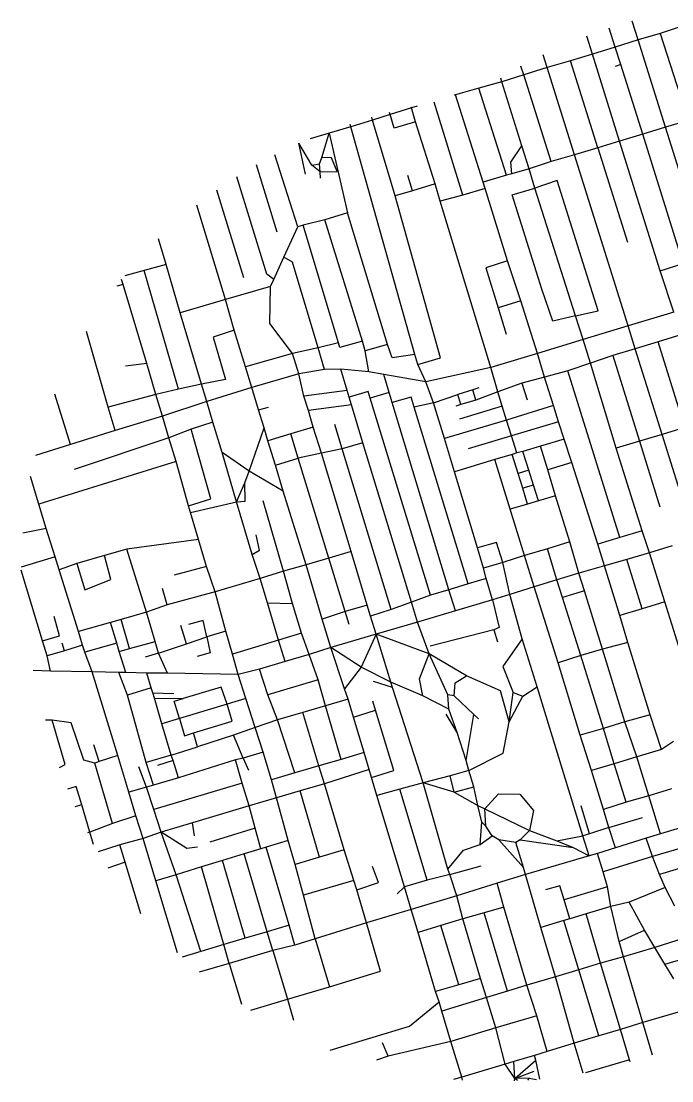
# Model space of a CAD drawing. Header units: metres. Extents: x 626887 to 629564, y 4833260 to 4835594.
# Drawn here: x 626887 to 628293, y 4833260 to 4835549 of the extents above; entities that cross this region are included whole.
import ezdxf

# ---------------------------------------------------------------- set-up
doc = ezdxf.new("R2010")
doc.units = ezdxf.units.M

msp = doc.modelspace()

# ---------------------------------------------------------------- linework, layer by layer
at = {"layer": 'ROADS'}
for points in [[(628220.5, 4835508.6), (628207.8, 4835549.2)], [(628318.1, 4835539), (628267.9, 4835522.4)], [(628121.9, 4835478.2), (628109.9, 4835517)], [(628170.9, 4835493.1), (628158.2, 4835533.8)], [(628267.9, 4835522.4), (628220.5, 4835508.6)], [(628267.9, 4835522.4), (628319, 4835366.3)], [(628170.9, 4835493.1), (628121.9, 4835478.2)], [(628220.5, 4835508.6), (628170.9, 4835493.1)], [(628183, 4835455.4), (628170.9, 4835493.1)], [(628280, 4835320), (628220.5, 4835508.6)], [(628023.9, 4835449.1), (628015.3, 4835476.7)], [(628121.9, 4835478.2), (628074.5, 4835463.9)], [(628180.6, 4835289.7), (628121.9, 4835478.2)], [(627973.6, 4835433), (627967.4, 4835451.7)], [(628023.9, 4835449.1), (627973.6, 4835433)], [(628074.5, 4835463.9), (628023.9, 4835449.1)], [(628083.3, 4835260.5), (628023.9, 4835449.1)], [(628133.8, 4835275.7), (628074.5, 4835463.9)], [(628183, 4835455.4), (628170.8, 4835451)], [(628230.7, 4835305), (628183, 4835455.4)], [(627926, 4835418.4), (627923.6, 4835425.8)], [(627973.6, 4835433), (627926, 4835418.4)], [(628032.9, 4835246.2), (627973.6, 4835433)], [(627876.7, 4835404.8), (627825.9, 4835390.4)], [(627926, 4835418.4), (627876.7, 4835404.8)], [(627935.8, 4835216.3), (627876.7, 4835404.8)], [(627969.3, 4835280.3), (627926, 4835418.4)], [(627825.9, 4835390.4), (627823.1, 4835389.5)], [(627825.9, 4835390.4), (627825.9, 4835390.5)], [(627886, 4835201.6), (627825.9, 4835390.4)], [(627730.5, 4835361.7), (627684.4, 4835347.3)], [(627730.5, 4835361.7), (627730, 4835363.4)], [(627742.8, 4835365.4), (627730.5, 4835361.7)], [(627739.6, 4835331.8), (627730.5, 4835361.7)], [(627842, 4835173.5), (627779.8, 4835374)], [(627646.7, 4835335.1), (627599.9, 4835321.1)], [(627646.7, 4835335.1), (627644.8, 4835341.6)], [(627684.4, 4835347.3), (627646.7, 4835335.1)], [(627695.4, 4835171.7), (627646.7, 4835335.1)], [(627684.4, 4835347.3), (627683.1, 4835351.6)], [(627739.6, 4835331.8), (627693.5, 4835318.1), (627684.4, 4835347.3)], [(628328.9, 4835334.7), (628280, 4835320)], [(627599.9, 4835321.1), (627553.1, 4835307.2)], [(627599.9, 4835321.1), (627598.3, 4835326.6)], [(627738.2, 4834829.1), (627599.9, 4835321.1)], [(627782, 4835197.9), (627739.6, 4835331.8)], [(628280, 4835320), (628230.7, 4835305)], [(628396.2, 4834950.2), (628280, 4835320)], [(627553.1, 4835307.2), (627512.1, 4835295.1)], [(627537, 4835254.7), (627553.1, 4835307.2)], [(627553.1, 4835307.2), (627592.5, 4835135.2)], [(628180.6, 4835289.7), (628133.8, 4835275.7)], [(628230.7, 4835305), (628180.6, 4835289.7)], [(628267.9, 4835009.9), (628180.6, 4835289.7)], [(628267.9, 4835009.9), (628318, 4835025.5), (628230.7, 4835305)], [(627486.9, 4835285.5), (627501.1, 4835218.8)], [(627515.6, 4835238.4), (627487.6, 4835285.7)], [(627947.6, 4835219.8), (627945.7, 4835244.9), (627969.3, 4835280.3)], [(627985, 4835230.5), (627969.3, 4835280.3)], [(628133.8, 4835275.7), (628083.3, 4835260.5)], [(628133.8, 4835275.7), (628197.5, 4835072)], [(627485.2, 4835104.8), (627435.8, 4835260.2)], [(627515.6, 4835238.4), (627531.7, 4835241.2)], [(627531.7, 4835241.2), (627537, 4835254.7)], [(627533.3, 4835223.9), (627531.7, 4835241.2)], [(627533.3, 4835223.9), (627570, 4835224.4), (627558.2, 4835253.8), (627537, 4835254.7)], [(628032.9, 4835246.2), (627985, 4835230.5)], [(628083.3, 4835260.5), (628032.9, 4835246.2)], [(628198.8, 4834891.5), (628083.3, 4835260.5)], [(627395.3, 4835239.6), (627439.6, 4835094.4)], [(627533.3, 4835223.9), (627515.6, 4835238.4)], [(627533.9, 4835209.9), (627533.3, 4835223.9)], [(627947.6, 4835219.8), (627935.8, 4835216.3)], [(627985, 4835230.5), (627947.6, 4835219.8)], [(627997.6, 4835188.6), (627985, 4835230.5)], [(627433.3, 4834991.4), (627418.5, 4835002.6), (627353, 4835213.1)], [(627733.1, 4835183.1), (627722.9, 4835216.2)], [(627782, 4835197.9), (627733.1, 4835183.1)], [(627793.1, 4835160.6), (627782, 4835197.9)], [(627935.8, 4835216.3), (627886, 4835201.6)], [(627890.1, 4835187.9), (627886, 4835201.6)], [(628085, 4834912.5), (628134.3, 4834923.6), (628046, 4835205.1), (627997.6, 4835188.6)], [(627309.7, 4835185), (627368, 4834995.7)], [(627733.1, 4835183.1), (627695.4, 4835171.7)], [(627842, 4835173.5), (627793.1, 4835160.6)], [(627890.1, 4835187.9), (627842, 4835173.5)], [(627938.5, 4835031.4), (627890.1, 4835187.9)], [(628085, 4834912.5), (628036.1, 4834901.1), (628012.2, 4834970.5), (627948.2, 4835174.1), (627997.6, 4835188.6)], [(628085, 4834912.5), (627997.6, 4835188.6)], [(627328.8, 4834947.7), (627266.9, 4835152.1)], [(627744.7, 4834807.4), (627793.7, 4834822.4), (627695.4, 4835171.7)], [(627902.4, 4834801.4), (627793.1, 4835160.6)], [(627592.5, 4835135.2), (627543.7, 4835120)], [(627679.2, 4834851.1), (627592.5, 4835135.2)], [(627455, 4835039.4), (627485.2, 4835104.8)], [(627496.9, 4835108.8), (627485.2, 4835104.8)], [(627543.7, 4835120), (627496.9, 4835108.8)], [(627573.1, 4834854.5), (627496.9, 4835108.8)], [(627624.6, 4834857.7), (627543.7, 4835120)], [(627200.6, 4835023.7), (627183.9, 4835079)], [(627433.3, 4834991.4), (627455, 4835039.4)], [(627529.1, 4834843.4), (627473.5, 4835029), (627455, 4835039.4)], [(627200.6, 4835023.7), (627153.3, 4835010.6)], [(627230.9, 4834919.5), (627200.6, 4835023.7)], [(627938.5, 4835031.4), (627891.3, 4835016.8), (627918.2, 4834929.9)], [(627966.9, 4834945.5), (627938.5, 4835031.4)], [(627107.4, 4834980.8), (627104.4, 4834991.3)], [(627153.3, 4835010.6), (627111.2, 4834999.3)], [(627227.4, 4834754.6), (627153.3, 4835010.6)], [(627426.4, 4834976.2), (627433.3, 4834991.4)], [(628297.7, 4834920.7), (628267.9, 4835009.9)], [(627107.4, 4834980.8), (627093.7, 4834976.5)], [(627158.6, 4834809.5), (627107.4, 4834980.8)], [(627426.4, 4834976.2), (627328.8, 4834947.7)], [(627473.5, 4834831.5), (627424.9, 4834896), (627426.4, 4834976.2)], [(627328.8, 4834947.7), (627230.9, 4834919.5)], [(627347.6, 4834881.6), (627328.8, 4834947.7)], [(627966.9, 4834945.5), (627918.2, 4834929.9)], [(628002.9, 4834831.5), (627966.9, 4834945.5)], [(627918.2, 4834929.9), (627935.4, 4834873.1)], [(628297.7, 4834920.7), (628198.8, 4834891.5)], [(627277.2, 4834765), (627230.9, 4834919.5)], [(628101.5, 4834861.4), (628085, 4834912.5)], [(627075.2, 4834715.3), (627028.3, 4834879)], [(627347.6, 4834881.6), (627302.1, 4834866.6), (627329.2, 4834775.5), (627277.2, 4834765)], [(627372.1, 4834802.3), (627347.6, 4834881.6)], [(628198.8, 4834891.5), (628101.5, 4834861.4)], [(628214.4, 4834841.7), (628198.8, 4834891.5)], [(627573.1, 4834854.5), (627529.1, 4834843.4)], [(627624.6, 4834857.7), (627575.6, 4834844.4), (627573.1, 4834854.5)], [(627631, 4834837.1), (627624.6, 4834857.7)], [(628101.5, 4834861.4), (628002.9, 4834831.5)], [(628117.5, 4834810.5), (628101.5, 4834861.4)], [(628263.8, 4834856.9), (628214.4, 4834841.7)], [(628313, 4834871.9), (628263.8, 4834856.9)], [(628321.8, 4834671.6), (628263.8, 4834856.9)], [(627473.5, 4834831.5), (627372.1, 4834802.3)], [(627529.1, 4834843.4), (627473.5, 4834831.5)], [(627487.1, 4834787.6), (627473.5, 4834831.5)], [(627542.5, 4834796.6), (627529.1, 4834843.4)], [(627679.2, 4834851.1), (627631, 4834837.1)], [(627638.6, 4834791.7), (627631, 4834837.1)], [(627738.2, 4834829.1), (627689.4, 4834821.7), (627679.2, 4834851.1)], [(627744.7, 4834807.4), (627738.2, 4834829.1)], [(628002.9, 4834831.5), (627902.4, 4834801.4)], [(628018.2, 4834780), (628002.9, 4834831.5)], [(628214.4, 4834841.7), (628165.6, 4834827.2)], [(628272.5, 4834656.3), (628214.4, 4834841.7)], [(627158.6, 4834809.5), (627112.7, 4834804.4)], [(627178.5, 4834743.1), (627158.6, 4834809.5)], [(627761.8, 4834769.9), (627744.7, 4834807.4)], [(628117.5, 4834810.5), (628068.7, 4834793.8)], [(628165.6, 4834827.2), (628117.5, 4834810.5)], [(628173, 4834627.2), (628117.5, 4834810.5)], [(628165.6, 4834827.2), (628223.6, 4834642)], [(627385.7, 4834758.1), (627372.1, 4834802.3)], [(627487.1, 4834787.6), (627385.7, 4834758.1)], [(627542.5, 4834796.6), (627487.1, 4834787.6)], [(627498.3, 4834739.1), (627487.1, 4834787.6)], [(627577.8, 4834797.8), (627542.5, 4834796.6)], [(627591.6, 4834751.6), (627577.8, 4834797.8)], [(627638.6, 4834791.7), (627577.8, 4834797.8)], [(627670.8, 4834786.3), (627638.6, 4834791.7)], [(627682.5, 4834746.9), (627670.8, 4834786.3)], [(627761.8, 4834769.9), (627670.8, 4834786.3)], [(627902.4, 4834801.4), (627761.8, 4834769.9)], [(627917.5, 4834748.5), (627902.4, 4834801.4)], [(628068.7, 4834793.8), (628018.2, 4834780)], [(628181.1, 4834434.1), (628068.7, 4834793.8)], [(627277.2, 4834765), (627227.4, 4834754.6)], [(627288.3, 4834728), (627277.2, 4834765)], [(627778.4, 4834724.8), (627761.8, 4834769.9)], [(627969.3, 4834767.5), (627917.5, 4834748.5)], [(628018.2, 4834780), (627969.3, 4834767.5)], [(627969.3, 4834767.5), (627980.7, 4834731.2)], [(628037.7, 4834718.8), (628018.2, 4834780)], [(626993.7, 4834634.6), (626960.1, 4834743.8)], [(627178.5, 4834743.1), (627075.2, 4834715.3)], [(627227.4, 4834754.6), (627178.5, 4834743.1)], [(627192.8, 4834696.4), (627178.5, 4834743.1)], [(627385.7, 4834758.1), (627288.3, 4834728)], [(627400.4, 4834709.5), (627385.7, 4834758.1)], [(627591.6, 4834751.6), (627498.3, 4834739.1)], [(627508.3, 4834708.5), (627498.3, 4834739.1)], [(627596.2, 4834737.3), (627591.6, 4834751.6)], [(627641.8, 4834735), (627637.3, 4834749.3), (627596.2, 4834737.3)], [(627600.9, 4834720.4), (627596.2, 4834737.3)], [(627682.5, 4834746.9), (627641.8, 4834735)], [(627688.8, 4834725.3), (627682.5, 4834746.9)], [(627736.8, 4834715.6), (627730.3, 4834737.3), (627688.8, 4834725.3)], [(627778.4, 4834724.8), (627830.7, 4834743)], [(627863.1, 4834752.7), (627830.7, 4834743)], [(627837.4, 4834721.3), (627830.7, 4834743)], [(627876.7, 4834757), (627863.1, 4834752.7)], [(627870.2, 4834730.8), (627863.1, 4834752.7)], [(627917.5, 4834748.5), (627870.2, 4834730.8)], [(627927.1, 4834717.6), (627917.5, 4834748.5)], [(627090.1, 4834664.9), (627075.2, 4834715.3)], [(627288.3, 4834728), (627192.8, 4834696.4)], [(627301.7, 4834682.8), (627288.3, 4834728)], [(627400.4, 4834709.5), (627421.6, 4834715.8)], [(627600.9, 4834720.4), (627508.3, 4834708.5)], [(627625.5, 4834638.3), (627600.9, 4834720.4)], [(627771.7, 4834309.7), (627641.8, 4834735)], [(627811.7, 4834320.6), (627688.8, 4834725.3)], [(627778.4, 4834724.8), (627736.8, 4834715.6)], [(627853.4, 4834334), (627736.8, 4834715.6)], [(627802.2, 4834647.8), (627778.4, 4834724.8)], [(627837.4, 4834721.3), (627826.3, 4834717.6)], [(627927.1, 4834717.6), (627834.5, 4834689.9)], [(627870.2, 4834730.8), (627837.4, 4834721.3)], [(627936, 4834687.7), (627927.1, 4834717.6)], [(628037.7, 4834718.8), (627936, 4834687.7)], [(628048.3, 4834683.5), (628037.7, 4834718.8)], [(627192.8, 4834696.4), (627090.1, 4834664.9)], [(627206.7, 4834649.3), (627192.8, 4834696.4)], [(627412.1, 4834671), (627400.4, 4834709.5)], [(627518.1, 4834672.2), (627508.3, 4834708.5)], [(627301.7, 4834682.8), (627254.5, 4834668.3)], [(627321.3, 4834617.4), (627301.7, 4834682.8)], [(627380, 4834577), (627412.1, 4834671)], [(627420.6, 4834642.9), (627412.1, 4834671)], [(627518.1, 4834672.2), (627470, 4834657.8)], [(627536.3, 4834616.1), (627518.1, 4834672.2)], [(627580.8, 4834625.2), (627565, 4834678)], [(627936, 4834687.7), (627802.2, 4834647.8)], [(627947.1, 4834653.5), (627936, 4834687.7)], [(628048.3, 4834683.5), (627947.1, 4834653.5)], [(628060.9, 4834646.7), (628048.3, 4834683.5)], [(628321.8, 4834671.6), (628272.5, 4834656.3)], [(627090.1, 4834664.9), (626993.7, 4834634.6)], [(627206.7, 4834649.3), (627001.9, 4834581.1)], [(627254.5, 4834668.3), (627206.7, 4834649.3)], [(627221.9, 4834597.9), (627206.7, 4834649.3)], [(627249.2, 4834502.2), (627297, 4834517.7), (627254.5, 4834668.3)], [(627470, 4834657.8), (627420.6, 4834642.9)], [(627486, 4834605.6), (627470, 4834657.8)], [(627824.1, 4834576), (627802.2, 4834647.8)], [(627947.1, 4834653.5), (627853.2, 4834625.6)], [(627958.7, 4834616.6), (627947.1, 4834653.5)], [(628060.9, 4834646.7), (628009.3, 4834631.5)], [(628077.6, 4834596.1), (628060.9, 4834646.7)], [(628272.5, 4834656.3), (628223.6, 4834642)], [(628329.8, 4834474.9), (628272.5, 4834656.3)], [(626993.7, 4834634.6), (626918, 4834610.8)], [(627436.6, 4834590), (627420.6, 4834642.9)], [(627580.8, 4834625.2), (627536.3, 4834616.1)], [(627625.5, 4834638.3), (627580.8, 4834625.2)], [(627687.1, 4834278.2), (627580.8, 4834625.2)], [(627730.6, 4834294.1), (627625.5, 4834638.3)], [(628009.3, 4834631.5), (627971.4, 4834620.1)], [(628025.3, 4834580.5), (628009.3, 4834631.5)], [(628223.6, 4834642), (628173, 4834627.2)], [(628229, 4834448.5), (628173, 4834627.2)], [(628223.6, 4834642), (628267.6, 4834500.1)], [(627380, 4834577), (627321.3, 4834617.4)], [(627352.9, 4834510.9), (627321.3, 4834617.4)], [(627436.6, 4834590), (627486, 4834605.6)], [(627536.3, 4834616.1), (627486, 4834605.6)], [(627552.3, 4834389.5), (627486, 4834605.6)], [(627600.8, 4834403.8), (627536.3, 4834616.1)], [(627910.9, 4834602.7), (627824.1, 4834576)], [(627948.2, 4834613.5), (627910.9, 4834602.7)], [(627944.2, 4834495.2), (627910.9, 4834602.7)], [(627958.7, 4834616.6), (627948.2, 4834613.5)], [(627961.2, 4834572.3), (627948.2, 4834613.5)], [(627971.4, 4834620.1), (627958.7, 4834616.6)], [(627984.3, 4834579.4), (627971.4, 4834620.1)], [(627221.9, 4834597.9), (626925.4, 4834506.2)], [(627249.2, 4834502.2), (627221.9, 4834597.9)], [(627370.3, 4834551.9), (627380, 4834577)], [(627453.5, 4834534.3), (627380, 4834577)], [(627453.5, 4834534.3), (627436.6, 4834590)], [(627984.3, 4834579.4), (627961.2, 4834572.3)], [(627994.3, 4834547.2), (627984.3, 4834579.4)], [(628077.6, 4834596.1), (628025.3, 4834580.5)], [(628042.2, 4834524.3), (628025.3, 4834580.5)], [(628133.3, 4834419.5), (628077.6, 4834596.1)], [(626925.4, 4834506.2), (626907.2, 4834566)], [(627873.5, 4834411.5), (627824.1, 4834576)], [(627971.2, 4834540.2), (627961.2, 4834572.3)], [(627352.9, 4834510.9), (627371.7, 4834512.2), (627370.3, 4834551.9)], [(627352.9, 4834510.9), (627370.3, 4834551.9)], [(627503.2, 4834375), (627453.5, 4834534.3)], [(627994.3, 4834547.2), (627971.2, 4834540.2)], [(627981.4, 4834506.3), (627971.2, 4834540.2)], [(628005.1, 4834513.4), (627994.3, 4834547.2)], [(627253.3, 4834488), (627352.9, 4834510.9)], [(627386.4, 4834397.5), (627352.9, 4834510.9)], [(627454.3, 4834361), (627410.4, 4834513.4)], [(628005.1, 4834513.4), (627981.4, 4834506.3)], [(628042.2, 4834524.3), (628005.1, 4834513.4)], [(628072.9, 4834424.4), (628042.2, 4834524.3)], [(626941.6, 4834453.2), (626925.4, 4834506.2)], [(627253.3, 4834488), (627249.2, 4834502.2)], [(627270.3, 4834430), (627253.3, 4834488)], [(627981.4, 4834506.3), (627944.2, 4834495.2)], [(627975.1, 4834394.8), (627944.2, 4834495.2)], [(626941.6, 4834453.2), (626890.7, 4834443.5)], [(626960.5, 4834392.3), (626941.6, 4834453.2)], [(627386.4, 4834397.5), (627402.6, 4834406.3), (627394.9, 4834439.8)], [(628229, 4834448.5), (628181.1, 4834434.1)], [(628245, 4834401), (628229, 4834448.5)], [(627270.3, 4834430), (627115.8, 4834409)], [(627288, 4834371), (627270.3, 4834430)], [(627928.3, 4834380.1), (627914.7, 4834423.4), (627873.5, 4834411.5)], [(628072.9, 4834424.4), (628024.5, 4834409.8)], [(628092.7, 4834356.9), (628072.9, 4834424.4)], [(628181.1, 4834434.1), (628133.3, 4834419.5)], [(628147.7, 4834372.5), (628133.3, 4834419.5)], [(627007.6, 4834378), (627025, 4834320.8), (627080.9, 4834343.5), (627067.3, 4834395.1)], [(627067.3, 4834395.1), (627007.6, 4834378)], [(627115.8, 4834409), (627067.3, 4834395.1)], [(627158.1, 4834272.6), (627115.8, 4834409)], [(627403.9, 4834345.7), (627386.4, 4834397.5)], [(627600.8, 4834403.8), (627552.3, 4834389.5)], [(627634.9, 4834287.9), (627600.8, 4834403.8)], [(627886.7, 4834367.4), (627873.5, 4834411.5)], [(627975.1, 4834394.8), (627928.3, 4834380.1)], [(628024.5, 4834409.8), (627975.1, 4834394.8)], [(627995.7, 4834327.4), (627975.1, 4834394.8)], [(628045, 4834342.3), (628024.5, 4834409.8)], [(628245, 4834401), (628195.9, 4834386.2)], [(628294.5, 4834415.9), (628245, 4834401)], [(628278.4, 4834294.7), (628245, 4834401)], [(626960.5, 4834392.3), (626887.4, 4834369.6)], [(626969.1, 4834364.5), (626960.5, 4834392.3)], [(627007.6, 4834378), (626969.1, 4834364.5)], [(627288, 4834371), (627217.7, 4834352.3)], [(627306.4, 4834316.9), (627288, 4834371)], [(627503.2, 4834375), (627454.3, 4834361)], [(627552.3, 4834389.5), (627503.2, 4834375)], [(627537.5, 4834257.3), (627503.2, 4834375)], [(627587.5, 4834274), (627552.3, 4834389.5)], [(627928.3, 4834380.1), (627886.7, 4834367.4)], [(627943.6, 4834310.9), (627928.3, 4834380.1)], [(628147.7, 4834372.5), (628092.7, 4834356.9)], [(628195.9, 4834386.2), (628147.7, 4834372.5)], [(628181.4, 4834265.4), (628147.7, 4834372.5)], [(628229.4, 4834279.8), (628195.9, 4834386.2)], [(626933.7, 4834210.6), (626887.3, 4834363.6)], [(627010.9, 4834230.8), (626969.1, 4834364.5)], [(627454.3, 4834361), (627403.9, 4834345.7)], [(627473.7, 4834291.2), (627454.3, 4834361)], [(627892.3, 4834345.3), (627886.7, 4834367.4)], [(628092.7, 4834356.9), (628045, 4834342.3)], [(628104.9, 4834318.5), (628092.7, 4834356.9)], [(627403.9, 4834345.7), (627306.4, 4834316.9)], [(627419.8, 4834292.7), (627403.9, 4834345.7)], [(627853.4, 4834334), (627811.7, 4834320.6)], [(627892.3, 4834345.3), (627853.4, 4834334)], [(627905.6, 4834299.5), (627892.3, 4834345.3)], [(627995.7, 4834327.4), (627943.6, 4834310.9)], [(628045, 4834342.3), (627995.7, 4834327.4)], [(628047.5, 4834163.5), (627995.7, 4834327.4)], [(628057.2, 4834304.3), (628045, 4834342.3)], [(627203.1, 4834288.7), (627192.4, 4834324.1)], [(627306.4, 4834316.9), (627203.1, 4834288.7)], [(627329.9, 4834231.5), (627306.4, 4834316.9)], [(627771.7, 4834309.7), (627730.6, 4834294.1)], [(627811.7, 4834320.6), (627771.7, 4834309.7)], [(627825.7, 4834275.6), (627811.7, 4834320.6)], [(627943.6, 4834310.9), (627905.6, 4834299.5)], [(627970.3, 4834214.8), (627943.6, 4834310.9)], [(628104.9, 4834318.5), (628057.2, 4834304.3)], [(628096.8, 4834179), (628057.2, 4834304.3)], [(628143.9, 4834192.6), (628104.9, 4834318.5)], [(627203.1, 4834288.7), (627158.1, 4834272.6)], [(627443.7, 4834212.5), (627419.8, 4834292.7)], [(627419.8, 4834292.7), (627473.7, 4834291.2)], [(627492.9, 4834227.3), (627473.7, 4834291.2)], [(627634.9, 4834287.9), (627587.5, 4834274)], [(627642.3, 4834264), (627634.9, 4834287.9)], [(627730.6, 4834294.1), (627687.1, 4834278.2)], [(627743.6, 4834251.2), (627730.6, 4834294.1)], [(627905.6, 4834299.5), (627825.7, 4834275.6)], [(627905.6, 4834299.5), (627920.4, 4834239.5), (627908.8, 4834234.8)], [(628229.4, 4834279.8), (628181.4, 4834265.4)], [(628278.4, 4834294.7), (628229.4, 4834279.8)], [(628365.7, 4834017.3), (628278.4, 4834294.7)], [(626933.7, 4834210.6), (626970.2, 4834221.6), (626958.5, 4834263.7)], [(627103.2, 4834256.7), (627080.5, 4834250.3)], [(627158.1, 4834272.6), (627103.2, 4834256.7)], [(627121.6, 4834194.2), (627103.2, 4834256.7)], [(627176.5, 4834209.6), (627158.1, 4834272.6)], [(627587.5, 4834274), (627537.5, 4834257.3)], [(627556.6, 4834196.4), (627537.5, 4834257.3)], [(627596, 4834246.4), (627587.5, 4834274)], [(627687.1, 4834278.2), (627642.3, 4834264)], [(627654.3, 4834225.3), (627642.3, 4834264)], [(627825.7, 4834275.6), (627743.6, 4834251.2)], [(628198.5, 4834207.1), (628181.4, 4834265.4)], [(627080.5, 4834250.3), (627010.9, 4834230.8)], [(627094.3, 4834205.7), (627080.5, 4834250.3)], [(627244.6, 4834204.6), (627232.2, 4834243.8)], [(627288.6, 4834219.7), (627280.6, 4834255), (627248.7, 4834246.3)], [(627743.6, 4834251.2), (627654.3, 4834225.3)], [(627769.3, 4834182.4), (627743.6, 4834251.2)], [(627908.8, 4834234.8), (627771.5, 4834199)], [(627908.8, 4834234.8), (627916.8, 4834208.4)], [(626943.8, 4834178.1), (626933.7, 4834210.6)], [(627020.1, 4834201.3), (627010.9, 4834230.8)], [(627244.6, 4834204.6), (627288.6, 4834219.7)], [(627288.6, 4834219.7), (627295.7, 4834185.1), (627267.6, 4834177)], [(627329.9, 4834231.5), (627288.6, 4834219.7)], [(627343.9, 4834182.3), (627329.9, 4834231.5)], [(627443.7, 4834212.5), (627343.9, 4834182.3)], [(627492.9, 4834227.3), (627443.7, 4834212.5)], [(627457.6, 4834166.3), (627443.7, 4834212.5)], [(627509.8, 4834181.5), (627492.9, 4834227.3)], [(627654.3, 4834225.3), (627556.6, 4834196.4)], [(627654.3, 4834225.3), (627622.1, 4834153.8)], [(627686.5, 4834121.3), (627654.3, 4834225.3)], [(627769.3, 4834182.4), (627654.3, 4834225.3)], [(627970.3, 4834214.8), (627927.9, 4834155.2), (627950.6, 4834099.3)], [(628002.5, 4834111.6), (627970.3, 4834214.8)], [(626980.8, 4834189.2), (626943.8, 4834178.1)], [(626980.8, 4834189.2), (626975.7, 4834205.7)], [(627020.1, 4834201.3), (626980.8, 4834189.2)], [(627025.2, 4834186.5), (627020.1, 4834201.3)], [(627094.3, 4834205.7), (627025.2, 4834186.5)], [(627099.4, 4834187.9), (627094.3, 4834205.7)], [(627099.4, 4834187.9), (627121.6, 4834194.2)], [(627113.4, 4834142.2), (627099.4, 4834187.9)], [(627121.6, 4834194.2), (627176.5, 4834209.6)], [(627184.4, 4834184.4), (627176.5, 4834209.6)], [(627184.4, 4834184.4), (627244.6, 4834204.6)], [(627556.6, 4834196.4), (627509.8, 4834181.5)], [(627586.1, 4834107.3), (627556.6, 4834196.4)], [(627622.1, 4834153.8), (627556.6, 4834196.4)], [(628143.9, 4834192.6), (628096.8, 4834179)], [(628198.5, 4834207.1), (628143.9, 4834192.6)], [(628192.2, 4834036.2), (628143.9, 4834192.6)], [(628246.9, 4834051.3), (628198.5, 4834207.1)], [(626950.8, 4834145.3), (626943.8, 4834178.1)], [(627040.4, 4834143.5), (627025.2, 4834186.5)], [(627184.4, 4834184.4), (627155, 4834175.3)], [(627203.8, 4834140.7), (627184.4, 4834184.4)], [(627356.5, 4834138), (627343.9, 4834182.3)], [(627457.6, 4834166.3), (627402.3, 4834149.5)], [(627509.8, 4834181.5), (627457.6, 4834166.3)], [(627529.4, 4834126.6), (627509.8, 4834181.5)], [(627755, 4834091.9), (627747.8, 4834128.6), (627769.3, 4834182.4)], [(627809.4, 4834094.3), (627769.3, 4834182.4)], [(627849.4, 4834135.5), (627769.3, 4834182.4)], [(628096.8, 4834179), (628047.5, 4834163.5)], [(628145.6, 4834021.2), (628096.8, 4834179)], [(626950.8, 4834145.3), (626913.3, 4834146.4)], [(627040.4, 4834143.5), (626950.8, 4834145.3)], [(627096.1, 4833962.9), (627040.4, 4834143.5)], [(627098, 4834142.4), (627040.4, 4834143.5)], [(627117.2, 4834093.5), (627098, 4834142.4)], [(627113.4, 4834142.2), (627098, 4834142.4)], [(627158.8, 4834141.3), (627113.4, 4834142.2)], [(627402.3, 4834149.5), (627356.5, 4834138)], [(627420.3, 4834094.4), (627402.3, 4834149.5)], [(627622.1, 4834153.8), (627586.1, 4834107.3)], [(627686.5, 4834121.3), (627622.1, 4834153.8)], [(628095.7, 4834006.9), (628047.5, 4834163.5)], [(627168.3, 4834109.2), (627158.8, 4834141.3)], [(627203.8, 4834140.7), (627158.8, 4834141.3)], [(627356.5, 4834138), (627203.8, 4834140.7)], [(627372.8, 4834086.3), (627356.5, 4834138)], [(627529.4, 4834126.6), (627420.3, 4834094.4)], [(627544.7, 4834070.5), (627529.4, 4834126.6)], [(627690.1, 4834109.8), (627648.4, 4834123.3)], [(627755, 4834091.9), (627686.5, 4834121.3)], [(627690.1, 4834109.8), (627686.5, 4834121.3)], [(627823.1, 4834091.9), (627825.4, 4834120.4), (627849.4, 4834135.5)], [(627942.2, 4834035.5), (627923.3, 4834103.1), (627849.4, 4834135.5)], [(627168.3, 4834109.2), (627117.2, 4834093.5)], [(627171.6, 4834098.8), (627168.3, 4834109.2)], [(627175.1, 4834087.3), (627171.6, 4834098.8)], [(627171.6, 4834098.8), (627217.5, 4834096.8)], [(627332.6, 4834074), (627319.8, 4834111), (627237.7, 4834086.5)], [(627593.6, 4834084.8), (627586.1, 4834107.3)], [(627756.3, 4833903.9), (627690.1, 4834109.8)], [(627942.2, 4834035.5), (627950.6, 4834099.3)], [(627950.6, 4834099.3), (627971.8, 4834091.6)], [(627971.8, 4834091.6), (628002.5, 4834111.6)], [(628101.3, 4833789.4), (628002.5, 4834111.6)], [(627157.3, 4833948), (627117.2, 4834093.5)], [(627191.4, 4834031.5), (627175.1, 4834087.3)], [(627175.1, 4834087.3), (627237.7, 4834086.5)], [(627229.6, 4834042.7), (627218.1, 4834080.5), (627237.7, 4834086.5)], [(627332.6, 4834074), (627229.6, 4834042.7)], [(627259.4, 4834011.8), (627343.1, 4834037.5), (627332.6, 4834074)], [(627372.8, 4834086.3), (627332.6, 4834074)], [(627393, 4834023.5), (627372.8, 4834086.3)], [(627441.2, 4834039.9), (627420.3, 4834094.4)], [(627593.6, 4834084.8), (627544.7, 4834070.5)], [(627605.3, 4834045.9), (627593.6, 4834084.8)], [(627653.3, 4834060.8), (627647.6, 4834080.3)], [(627811.6, 4834063.2), (627755, 4834091.9)], [(627811.6, 4834063.2), (627809.4, 4834094.3)], [(627823.1, 4834091.9), (627809.4, 4834094.3)], [(627865.4, 4834051.7), (627823.1, 4834091.9)], [(627942.2, 4834035.5), (627971.8, 4834091.6)], [(627495.7, 4834056), (627441.2, 4834039.9)], [(627544.7, 4834070.5), (627495.7, 4834056)], [(627530.9, 4833941.1), (627495.7, 4834056)], [(627578.7, 4833954.7), (627544.7, 4834070.5)], [(627605.3, 4834045.9), (627653.3, 4834060.8)], [(627644.6, 4833915.5), (627692.4, 4833930.6), (627653.3, 4834060.8)], [(627829.4, 4834012.6), (627805.9, 4834052.3)], [(627829.4, 4834012.6), (627811.6, 4834063.2)], [(627848.7, 4833952), (627865.4, 4834051.7)], [(627865.4, 4834051.7), (627875.8, 4834042.6)], [(628246.9, 4834051.3), (628192.2, 4834036.2)], [(628271.2, 4833976.3), (628246.9, 4834051.3)], [(626954.4, 4834039.8), (626940, 4834039.8)], [(626970.3, 4833937.3), (626982.7, 4833943.6), (626954.4, 4834039.8)], [(627046.1, 4833946.7), (627023, 4833952.7), (626995.6, 4834033.7), (626954.4, 4834039.8)], [(627229.6, 4834042.7), (627191.4, 4834031.5)], [(627211.5, 4833964.1), (627191.4, 4834031.5)], [(627229.6, 4834042.7), (627240, 4834005.8), (627259.4, 4834011.8)], [(627441.2, 4834039.9), (627393, 4834023.5)], [(627478.5, 4833925.6), (627441.2, 4834039.9)], [(627628.4, 4833969.5), (627605.3, 4834045.9)], [(627855.1, 4833930.8), (627929.1, 4833968.1), (627942.2, 4834035.5)], [(628192.2, 4834036.2), (628145.6, 4834021.2)], [(628217.7, 4833960.2), (628192.2, 4834036.2)], [(627268.3, 4833982.1), (627259.4, 4834011.8)], [(627346.4, 4834006.7), (627268.3, 4833982.1)], [(627393, 4834023.5), (627346.4, 4834006.7)], [(627366.8, 4833957.6), (627346.4, 4834006.7)], [(627409.9, 4833970.5), (627393, 4834023.5)], [(627848.7, 4833952), (627829.4, 4834012.6)], [(628145.6, 4834021.2), (628095.7, 4834006.9)], [(628119.9, 4833930.9), (628095.7, 4834006.9)], [(628169.1, 4833945.4), (628145.6, 4834021.2)], [(627055.8, 4833950.4), (627044.6, 4833986.3)], [(627211.5, 4833964.1), (627268.3, 4833982.1)], [(628297.3, 4833993.4), (628271.2, 4833976.3)], [(627096.1, 4833962.9), (627055.8, 4833950.4)], [(627119.7, 4833883.6), (627096.1, 4833962.9)], [(627211.5, 4833964.1), (627157.3, 4833948)], [(627215.4, 4833952.2), (627211.5, 4833964.1)], [(627409.9, 4833970.5), (627366.8, 4833957.6)], [(627428.2, 4833910.3), (627409.9, 4833970.5)], [(627628.4, 4833969.5), (627578.7, 4833954.7)], [(627639.5, 4833932.7), (627628.4, 4833969.5)], [(628217.7, 4833960.2), (628169.1, 4833945.4)], [(628271.2, 4833976.3), (628217.7, 4833960.2)], [(628243.4, 4833876.1), (628217.7, 4833960.2)], [(627055.8, 4833950.4), (627046.1, 4833946.7)], [(627084.8, 4833816.6), (627046.1, 4833946.7)], [(627157.8, 4833894.4), (627141.7, 4833938.3)], [(627172.9, 4833898.8), (627157.3, 4833948)], [(627215.4, 4833952.2), (627181.6, 4833941.5)], [(627227, 4833915), (627215.4, 4833952.2)], [(627350.3, 4833953.6), (627227, 4833915)], [(627366.8, 4833957.6), (627350.3, 4833953.6)], [(627365.2, 4833903.5), (627350.3, 4833953.6)], [(627366.8, 4833957.6), (627378.8, 4833931.4)], [(627530.9, 4833941.1), (627478.5, 4833925.6)], [(627578.7, 4833954.7), (627530.9, 4833941.1)], [(627542.9, 4833902.1), (627530.9, 4833941.1)], [(627855.1, 4833930.8), (627848.7, 4833952)], [(628169.1, 4833945.4), (628119.9, 4833930.9)], [(628195.1, 4833862.1), (628169.1, 4833945.4)], [(627227, 4833915), (627172.9, 4833898.8)], [(627478.5, 4833925.6), (627428.2, 4833910.3)], [(627639.5, 4833932.7), (627542.9, 4833902.1)], [(627644.6, 4833915.5), (627639.5, 4833932.7)], [(627656.1, 4833876.5), (627644.6, 4833915.5)], [(627814.7, 4833919.3), (627756.3, 4833903.9)], [(627855.1, 4833930.8), (627814.7, 4833919.3)], [(627822.7, 4833883.7), (627814.7, 4833919.3)], [(627865.5, 4833895.5), (627855.1, 4833930.8)], [(628145.5, 4833846.8), (628119.9, 4833930.9)], [(627018.7, 4833856.7), (627006, 4833896), (626987.2, 4833890.7)], [(627157.8, 4833894.4), (627119.7, 4833883.6)], [(627172.9, 4833898.8), (627157.8, 4833894.4)], [(627174.2, 4833846.5), (627157.8, 4833894.4)], [(627365.2, 4833903.5), (627174.2, 4833846.5)], [(627380, 4833854.1), (627365.2, 4833903.5)], [(627439.3, 4833871.6), (627428.2, 4833910.3)], [(627542.9, 4833902.1), (627490.3, 4833886.5)], [(627585.6, 4833759.5), (627542.9, 4833902.1)], [(627705.3, 4833890.4), (627656.1, 4833876.5)], [(627756.3, 4833903.9), (627705.3, 4833890.4)], [(627764.4, 4833693.7), (627705.3, 4833890.4)], [(627809.7, 4833717.7), (627756.3, 4833903.9)], [(627822.7, 4833883.7), (627756.3, 4833903.9)], [(627822.7, 4833883.7), (627865.5, 4833895.5)], [(627874.4, 4833855.2), (627865.5, 4833895.5)], [(628292.4, 4833891.4), (628243.4, 4833876.1)], [(627135.4, 4833832.5), (627119.7, 4833883.6)], [(627439.3, 4833871.6), (627380, 4833854.1)], [(627490.3, 4833886.5), (627439.3, 4833871.6)], [(627464.6, 4833779.6), (627439.3, 4833871.6)], [(627531.8, 4833743.2), (627490.3, 4833886.5)], [(627715.4, 4833679.5), (627656.1, 4833876.5)], [(627822.7, 4833883.7), (627874.4, 4833855.2)], [(627889.6, 4833847.8), (627918.9, 4833880.6), (627965, 4833879.9), (627994.4, 4833844.5), (627986.1, 4833801)], [(628243.4, 4833876.1), (628195.1, 4833862.1)], [(628268.8, 4833793.7), (628243.4, 4833876.1)], [(627018.7, 4833856.7), (627003.5, 4833852.2)], [(627035.6, 4833797.8), (627018.7, 4833856.7)], [(627189.6, 4833797.7), (627174.2, 4833846.5)], [(627380, 4833854.1), (627257.2, 4833817.7)], [(627393.1, 4833806.3), (627380, 4833854.1)], [(627883, 4833818.8), (627874.4, 4833855.2)], [(627874.4, 4833855.2), (627889.6, 4833847.8)], [(627889.6, 4833847.8), (627986.1, 4833801)], [(627891.8, 4833810.8), (627889.6, 4833847.8)], [(628115.7, 4833794.2), (628097.4, 4833854.6)], [(628195.1, 4833862.1), (628145.5, 4833846.8)], [(628157.3, 4833807.9), (628145.5, 4833846.8)], [(627135.4, 4833832.5), (627084.8, 4833816.6)], [(627150.6, 4833784), (627135.4, 4833832.5)], [(628157.3, 4833807.9), (628229.9, 4833828.9)], [(627084.8, 4833816.6), (627035.6, 4833797.8)], [(627257.2, 4833817.7), (627189.6, 4833797.7)], [(627261.9, 4833789.6), (627257.2, 4833817.7)], [(627393.1, 4833806.3), (627295.1, 4833775.7)], [(627405.3, 4833761.5), (627393.1, 4833806.3)], [(627879.4, 4833771.2), (627883, 4833818.8)], [(627891.8, 4833810.8), (627883, 4833818.8)], [(627905.5, 4833789.6), (627891.8, 4833810.8)], [(627986.1, 4833801), (627965.9, 4833780.9)], [(627986.1, 4833801), (628045, 4833778.5)], [(628157.3, 4833807.9), (628115.7, 4833794.2)], [(628171.6, 4833763.4), (628157.3, 4833807.9)], [(628461.1, 4833806.2), (628252, 4833745.2)], [(628348.1, 4833817.8), (628268.8, 4833793.7)], [(627035.6, 4833797.8), (627030.5, 4833795.8)], [(627043.9, 4833771), (627035.6, 4833797.8)], [(627150.6, 4833784), (627100.3, 4833770.3)], [(627189.6, 4833797.7), (627150.6, 4833784)], [(627178.1, 4833692.3), (627150.6, 4833784)], [(627221.9, 4833705.5), (627189.6, 4833797.7)], [(627268.4, 4833764.9), (627245.2, 4833762), (627189.6, 4833797.7)], [(627464.6, 4833779.6), (627416.7, 4833765)], [(627479.1, 4833727.9), (627464.6, 4833779.6)], [(627879.4, 4833771.2), (627905.5, 4833789.6)], [(627919.8, 4833780.7), (627905.5, 4833789.6)], [(627919.8, 4833780.7), (627972.8, 4833721.4)], [(627956.4, 4833774.9), (627919.8, 4833780.7)], [(627965.9, 4833780.9), (627956.4, 4833774.9)], [(627965.9, 4833780.9), (628080.2, 4833764.3)], [(628045, 4833778.5), (628101.3, 4833789.4)], [(628045, 4833778.5), (628080.2, 4833764.3)], [(628115.7, 4833794.2), (628101.3, 4833789.4)], [(628114.8, 4833746.1), (628101.3, 4833789.4)], [(628238.3, 4833784.4), (628171.6, 4833763.4)], [(628268.8, 4833793.7), (628238.3, 4833784.4)], [(628252, 4833745.2), (628238.3, 4833784.4)], [(627100.3, 4833770.3), (627053.4, 4833755.4)], [(627112.2, 4833732.7), (627100.3, 4833770.3)], [(627405.3, 4833761.5), (627368.9, 4833750.4)], [(627416.7, 4833765), (627405.3, 4833761.5)], [(627466.2, 4833596.8), (627416.7, 4833765)], [(627585.6, 4833759.5), (627531.8, 4833743.2)], [(627606.3, 4833693.2), (627585.6, 4833759.5)], [(627809.7, 4833717.7), (627843.3, 4833758.3), (627879.4, 4833771.2)], [(627972.8, 4833721.4), (627956.4, 4833774.9)], [(628080.2, 4833764.3), (628114.8, 4833746.1)], [(628171.6, 4833763.4), (628133, 4833751.4)], [(628473.1, 4833768.3), (628266.9, 4833705.9)], [(627112.2, 4833732.7), (627074.7, 4833720.1)], [(627145.9, 4833621.1), (627112.2, 4833732.7)], [(627322.6, 4833736.6), (627277.1, 4833722.3)], [(627368.9, 4833750.4), (627322.6, 4833736.6)], [(627371.5, 4833568.5), (627322.6, 4833736.6)], [(627418.9, 4833582.6), (627368.9, 4833750.4)], [(627531.8, 4833743.2), (627479.1, 4833727.9)], [(628114.8, 4833746.1), (627977.5, 4833706.4)], [(628133, 4833751.4), (628114.8, 4833746.1)], [(628144.7, 4833712.2), (628133, 4833751.4)], [(628252, 4833745.2), (628144.7, 4833712.2)], [(628266.9, 4833705.9), (628252, 4833745.2)], [(627277.1, 4833722.3), (627221.9, 4833705.5)], [(627325.1, 4833554.9), (627277.1, 4833722.3)], [(627497.3, 4833661.8), (627479.1, 4833727.9)], [(627612.6, 4833672.9), (627659.2, 4833688.5), (627646.9, 4833723.6)], [(627813.9, 4833706.4), (627809.7, 4833717.7)], [(627813.9, 4833706.4), (627881.3, 4833724.9)], [(627977.5, 4833706.4), (627972.8, 4833721.4)], [(628154.6, 4833679.6), (628144.7, 4833712.2)], [(627221.9, 4833705.5), (627178.1, 4833692.3)], [(627225.4, 4833536.7), (627178.1, 4833692.3)], [(627275.6, 4833539.9), (627221.9, 4833705.5)], [(627606.3, 4833693.2), (627497.3, 4833661.8)], [(627612.6, 4833672.9), (627606.3, 4833693.2)], [(627764.4, 4833693.7), (627715.4, 4833679.5)], [(627813.9, 4833706.4), (627764.4, 4833693.7)], [(627828.8, 4833660.3), (627813.9, 4833706.4)], [(627915.7, 4833687.3), (627828.8, 4833660.3)], [(627977.5, 4833706.4), (627915.7, 4833687.3)], [(627930.3, 4833635.2), (627915.7, 4833687.3)], [(628010.3, 4833591.9), (627977.5, 4833706.4)], [(628279.4, 4833678), (628266.9, 4833705.9)], [(627522.8, 4833566.8), (627497.3, 4833661.8)], [(627633.7, 4833601.7), (627612.6, 4833672.9)], [(627715.4, 4833679.5), (627700, 4833664.3)], [(627730, 4833630.3), (627715.4, 4833679.5)], [(628060.9, 4833651.5), (628051.4, 4833681.4), (628020.6, 4833672.8)], [(628154.6, 4833679.6), (628060.9, 4833651.5)], [(628161.7, 4833637.3), (628154.6, 4833679.6)], [(628279.4, 4833678), (628201.2, 4833646)], [(628299.6, 4833637.4), (628279.4, 4833678)], [(627828.8, 4833660.3), (627730, 4833630.3)], [(627841.5, 4833610.6), (627828.8, 4833660.3)], [(628073, 4833610.7), (628060.9, 4833651.5)], [(628201.2, 4833646), (628161.7, 4833637.3)], [(628234.7, 4833585.7), (628201.2, 4833646)], [(627730, 4833630.3), (627633.7, 4833601.7)], [(627745.2, 4833580.9), (627730, 4833630.3)], [(627887.6, 4833623.3), (627841.5, 4833610.6)], [(627930.3, 4833635.2), (627887.6, 4833623.3)], [(627938, 4833453.8), (627887.6, 4833623.3)], [(627980.2, 4833466.9), (627930.3, 4833635.2)], [(628108.2, 4833621.3), (628073, 4833610.7)], [(628161.7, 4833637.3), (628108.2, 4833621.3)], [(628139.4, 4833514.3), (628108.2, 4833621.3)], [(628179.3, 4833561.3), (628161.7, 4833637.3)], [(627466.2, 4833596.8), (627418.9, 4833582.6)], [(627478.8, 4833553.6), (627466.2, 4833596.8)], [(627633.7, 4833601.7), (627522.8, 4833566.8)], [(627553.6, 4833463.5), (627663.6, 4833497.5), (627633.7, 4833601.7)], [(627794.2, 4833596), (627745.2, 4833580.9)], [(627841.5, 4833610.6), (627794.2, 4833596)], [(627833.1, 4833467.9), (627794.2, 4833596)], [(627880.3, 4833481.7), (627841.5, 4833610.6)], [(628059.8, 4833606.7), (628010.3, 4833591.9)], [(628073, 4833610.7), (628059.8, 4833606.7)], [(628092.3, 4833500.4), (628059.8, 4833606.7)], [(627418.9, 4833582.6), (627371.5, 4833568.5)], [(627431, 4833542.3), (627418.9, 4833582.6)], [(627782.9, 4833453.3), (627745.2, 4833580.9)], [(628042.2, 4833485.3), (628010.3, 4833591.9)], [(628179.3, 4833561.3), (628234.7, 4833585.7)], [(628256.8, 4833548.6), (628234.7, 4833585.7)], [(628336.2, 4833573.4), (628256.8, 4833548.6)], [(627325.1, 4833554.9), (627275.6, 4833539.9)], [(627371.5, 4833568.5), (627325.1, 4833554.9)], [(627336.8, 4833514.2), (627325.1, 4833554.9)], [(627478.8, 4833553.6), (627431, 4833542.3)], [(627522.8, 4833566.8), (627478.8, 4833553.6)], [(627522.8, 4833566.8), (627553.6, 4833463.5)], [(628188.7, 4833528.5), (628179.3, 4833561.3)], [(628256.8, 4833548.6), (628188.7, 4833528.5)], [(628278.6, 4833512.3), (628256.8, 4833548.6)], [(627275.6, 4833539.9), (627235.2, 4833527.9)], [(627431, 4833542.3), (627336.8, 4833514.2)], [(627431, 4833542.3), (627462.8, 4833436.5)], [(628188.7, 4833528.5), (628139.4, 4833514.3)], [(628230.9, 4833386.1), (628188.7, 4833528.5)], [(628278.6, 4833512.3), (628320, 4833524.6)], [(627336.8, 4833514.2), (627272.1, 4833494.9)], [(627336.8, 4833514.2), (627363.1, 4833425.9)], [(628139.4, 4833514.3), (628092.3, 4833500.4)], [(628182.6, 4833371.4), (628139.4, 4833514.3)], [(628297.7, 4833480.6), (628278.6, 4833512.3)], [(627880.3, 4833481.7), (627833.1, 4833467.9)], [(627892.8, 4833440.5), (627880.3, 4833481.7)], [(628042.2, 4833485.3), (627980.2, 4833466.9)], [(628092.3, 4833500.4), (628042.2, 4833485.3)], [(628082.6, 4833341.7), (628042.2, 4833485.3)], [(628135.7, 4833357.5), (628092.3, 4833500.4)], [(627462.8, 4833436.5), (627553.6, 4833463.5)], [(627833.1, 4833467.9), (627782.9, 4833453.3)], [(627980.2, 4833466.9), (627938, 4833453.8)], [(628002, 4833400.7), (627980.2, 4833466.9)], [(627383.9, 4833413.2), (627462.8, 4833436.5)], [(627462.8, 4833436.5), (627475.8, 4833391.6)], [(627790.5, 4833431.3), (627782.9, 4833453.3)], [(627892.8, 4833440.5), (627796.7, 4833410.6)], [(627938, 4833453.8), (627892.8, 4833440.5)], [(627912.8, 4833374.6), (627892.8, 4833440.5)], [(627554.8, 4833327), (627726.2, 4833378.2), (627790.5, 4833431.3)], [(627796.7, 4833410.6), (627790.5, 4833431.3)], [(627816.1, 4833345.4), (627796.7, 4833410.6)], [(628334.4, 4833416.4), (628230.9, 4833386.1)], [(628002, 4833400.7), (627912.8, 4833374.6)], [(628024.2, 4833323.8), (628002, 4833400.7)], [(627912.8, 4833374.6), (627816.1, 4833345.4)], [(627933, 4833296.4), (627912.8, 4833374.6)], [(628182.6, 4833371.4), (628135.7, 4833357.5)], [(628230.9, 4833386.1), (628182.6, 4833371.4)], [(628202.2, 4833305.5), (628182.6, 4833371.4)], [(628251.9, 4833316.2), (628230.9, 4833386.1)], [(627680.3, 4833313.8), (627668.5, 4833342.7)], [(627816.1, 4833345.4), (627680.3, 4833313.8)], [(627839.4, 4833268.6), (627816.1, 4833345.4)], [(628082.6, 4833341.7), (628024.2, 4833323.8)], [(628135.7, 4833357.5), (628082.6, 4833341.7)], [(628101.9, 4833277.1), (628082.6, 4833341.7)], [(628024.2, 4833323.8), (627996.4, 4833315.2)], [(627680.3, 4833313.8), (627655.4, 4833305.1)], [(627933, 4833296.4), (627839.4, 4833268.6)], [(627952, 4833302.2), (627933, 4833296.4)], [(627954.3, 4833265.8), (627933, 4833296.4)], [(627996.4, 4833315.2), (627952, 4833302.2)], [(627954.3, 4833265.8), (627952, 4833302.2)], [(627954.3, 4833265.8), (627999.3, 4833305.1)], [(627999.3, 4833305.1), (627996.4, 4833315.2)], [(628008.5, 4833263.8), (627999.3, 4833305.1)], [(628202.2, 4833305.5), (628106.6, 4833277.8)], [(628203.3, 4833301.6), (628202.2, 4833305.5)], [(627954.3, 4833265.8), (627996, 4833281.3)], [(627839.4, 4833268.6), (627821.7, 4833263.6)], [(627841.3, 4833262.2), (627839.4, 4833268.6)], [(627953.7, 4833260.5), (627954.3, 4833265.8)], [(627984.9, 4833265.9), (627954.3, 4833265.8)], [(627960.2, 4833260.9), (627954.3, 4833265.8)], [(627984.9, 4833265.9), (627981.5, 4833262.2)], [(627984.9, 4833265.9), (628001, 4833263.4)]]:
    msp.add_lwpolyline(points, dxfattribs=at)

doc.saveas('drawing.dxf')
